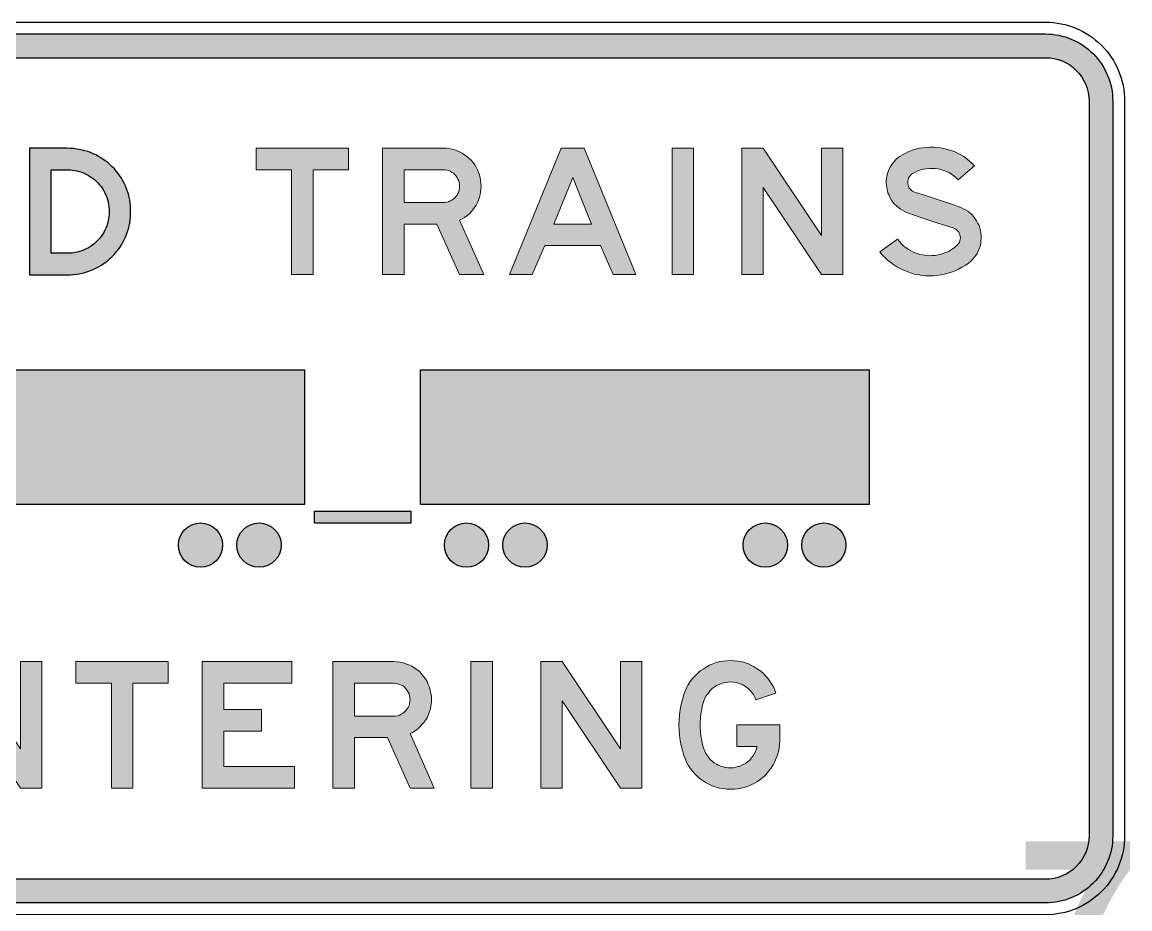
# Model space of a CAD drawing. Extents: x 21 to 1019, y -1350 to 257.
# Drawn here: x 67.7 to 161.2, y 181.9 to 256.7 of the extents above; entities that cross this region are included whole.
import ezdxf

# ---------------------------------------------------------------- set-up
doc = ezdxf.new("R2010")
doc.units = 0
doc.header["$LTSCALE"] = 12
doc.header["$MEASUREMENT"] = 0
doc.linetypes.add('CENTERX2', pattern=[101.6, 63.5, -12.7, 12.7, -12.7])
doc.layers.get('0').update_dxf_attribs({"linetype": 'CONTINUOUS'})
for name, color, linetype in [('L25', 1, 'CONTINUOUS'), ('L35', 3, 'CONTINUOUS'), ('TBLK25', 1, 'CONTINUOUS')]:
    doc.layers.add(name, color=color, linetype=linetype)

msp = doc.modelspace()

# ---------------------------------------------------------------- hatches: boundary and pattern name
at = {"layer": 'L25'}
h = msp.add_hatch(color=256, dxfattribs=at)
edge = h.paths.add_edge_path()
edge.add_line((154.047, 182.367), (27.38, 182.367))
edge.add_arc((27.38, 188.034), 5.667, 180, 270, ccw=False)
edge.add_line((21.713, 188.034), (21.713, 250.034))
edge.add_arc((27.38, 250.034), 5.667, 90, 180, ccw=False)
edge.add_line((27.38, 255.701), (154.047, 255.701))
edge.add_arc((154.047, 250.034), 5.667, 0, 90, ccw=False)
edge.add_line((159.713, 250.034), (159.713, 188.034))
edge.add_arc((154.047, 188.034), 5.667, -90, 0, ccw=False)
edge = h.paths.add_edge_path(flags=16)
edge.add_line((154.047, 184.367), (27.38, 184.367))
edge.add_arc((27.38, 188.034), 3.667, 180, 270, ccw=False)
edge.add_line((23.713, 188.034), (23.713, 250.034))
edge.add_arc((27.38, 250.034), 3.667, 90, 180, ccw=False)
edge.add_line((27.38, 253.701), (154.047, 253.701))
edge.add_arc((154.047, 250.034), 3.667, 0, 90, ccw=False)
edge.add_line((157.713, 250.034), (157.713, 188.034))
edge.add_arc((154.047, 188.034), 3.667, -90, 0, ccw=False)
h = msp.add_hatch(color=256, dxfattribs=at)
h.paths.add_polyline_path([(34.66, 239.655), (37.437, 239.655), (39.358, 235.385), (41.383, 235.385), (39.358, 239.965), (39.521, 240.054), (39.683, 240.157), (39.846, 240.261), (39.994, 240.364), (40.141, 240.497), (40.274, 240.63), (40.393, 240.763), (40.511, 240.911), (40.629, 241.059), (40.733, 241.221), (40.821, 241.384), (40.895, 241.561), (40.969, 241.738), (41.028, 241.916), (41.072, 242.093), (41.117, 242.285), (41.146, 242.477), (41.161, 242.654), (41.161, 242.846), (41.161, 243.039), (41.146, 243.231), (41.117, 243.423), (41.072, 243.615), (41.028, 243.807), (40.954, 243.984), (40.88, 244.162), (40.806, 244.339), (40.703, 244.501), (40.6, 244.664), (40.496, 244.826), (40.363, 244.974), (40.23, 245.107), (40.097, 245.24), (39.949, 245.373), (39.787, 245.491), (39.624, 245.595), (39.462, 245.683), (39.284, 245.772), (39.107, 245.846), (38.915, 245.905), (38.738, 245.949), (38.546, 245.994), (38.354, 246.023), (38.161, 246.038), (37.969, 246.053), (32.857, 246.053), (32.857, 235.385), (34.66, 235.385)])
h.paths.add_polyline_path([(34.66, 241.458), (34.66, 244.235), (38.088, 244.235), (38.487, 244.147), (38.787, 243.975), (38.999, 243.798), (39.183, 243.542), (39.255, 243.349), (39.319, 243.179), (39.36, 242.846), (39.319, 242.514), (39.255, 242.344), (39.157, 242.084), (38.989, 241.916), (38.9, 241.827), (38.797, 241.723), (38.487, 241.546), (38.088, 241.458)], flags=16)
h.paths.add_polyline_path([(43.688, 240.408), (43.702, 240.098), (43.732, 239.788), (43.762, 239.492), (43.821, 239.182), (43.88, 238.886), (43.939, 238.576), (44.013, 238.355), (44.087, 238.118), (44.175, 237.896), (44.279, 237.69), (44.397, 237.468), (44.515, 237.261), (44.648, 237.069), (44.796, 236.877), (44.944, 236.7), (45.091, 236.537), (45.254, 236.389), (45.431, 236.242), (45.594, 236.109), (45.786, 235.976), (45.978, 235.857), (46.17, 235.754), (46.377, 235.665), (46.569, 235.577), (46.791, 235.503), (46.998, 235.429), (47.219, 235.385), (47.441, 235.34), (47.662, 235.311), (47.884, 235.296), (48.106, 235.296), (48.327, 235.296), (48.549, 235.311), (48.771, 235.34), (48.992, 235.385), (49.199, 235.429), (49.421, 235.503), (49.628, 235.577), (49.835, 235.665), (50.027, 235.754), (50.233, 235.857), (50.426, 235.976), (50.603, 236.109), (50.78, 236.242), (50.943, 236.389), (51.105, 236.537), (51.253, 236.7), (51.401, 236.877), (51.549, 237.069), (51.682, 237.261), (51.8, 237.468), (51.918, 237.69), (52.021, 237.896), (52.11, 238.118), (52.184, 238.355), (52.258, 238.576), (52.332, 238.886), (52.391, 239.182), (52.435, 239.492), (52.479, 239.788), (52.509, 240.098), (52.524, 240.408), (52.524, 240.719), (52.524, 241.029), (52.509, 241.325), (52.479, 241.635), (52.435, 241.945), (52.391, 242.241), (52.332, 242.551), (52.258, 242.846), (52.184, 243.083), (52.11, 243.305), (52.021, 243.526), (51.918, 243.748), (51.8, 243.955), (51.682, 244.162), (51.549, 244.354), (51.401, 244.546), (51.268, 244.723), (51.105, 244.886), (50.943, 245.048), (50.78, 245.196), (50.603, 245.329), (50.426, 245.447), (50.233, 245.565), (50.041, 245.683), (49.835, 245.772), (49.628, 245.861), (49.421, 245.935), (49.199, 246.009), (48.992, 246.053), (48.771, 246.097), (48.549, 246.127), (48.327, 246.142), (48.106, 246.156), (47.884, 246.142), (47.662, 246.127), (47.441, 246.097), (47.219, 246.053), (46.998, 246.009), (46.791, 245.935), (46.569, 245.861), (46.362, 245.772), (46.17, 245.683), (45.978, 245.565), (45.786, 245.447), (45.594, 245.329), (45.417, 245.196), (45.254, 245.048), (45.091, 244.886), (44.944, 244.723), (44.796, 244.546), (44.648, 244.354), (44.515, 244.162), (44.397, 243.955), (44.279, 243.748), (44.175, 243.526), (44.087, 243.305), (44.013, 243.083), (43.939, 242.846), (43.88, 242.551), (43.821, 242.241), (43.762, 241.945), (43.732, 241.635), (43.702, 241.325), (43.688, 241.029), (43.673, 240.719)])
h.paths.add_polyline_path([(45.505, 240.408), (45.49, 240.719), (45.505, 241.014), (45.528, 241.48), (45.616, 242.063), (45.697, 242.388), (45.75, 242.599), (45.926, 242.987), (46.15, 243.339), (46.288, 243.497), (46.447, 243.678), (46.628, 243.836), (46.761, 243.925), (46.972, 244.065), (47.175, 244.147), (47.354, 244.219), (47.795, 244.339), (48.106, 244.339), (48.335, 244.339), (48.714, 244.27), (49.022, 244.147), (49.262, 244.051), (49.48, 243.905), (49.702, 243.733), (49.805, 243.615), (49.923, 243.497), (50.012, 243.378), (50.13, 243.231), (50.219, 243.068), (50.333, 242.858), (50.492, 242.477), (50.559, 242.211), (50.603, 241.916), (50.668, 241.48), (50.692, 241.014), (50.706, 240.719), (50.692, 240.408), (50.669, 239.965), (50.603, 239.522), (50.546, 239.146), (50.455, 238.872), (50.381, 238.694), (50.287, 238.469), (50.115, 238.182), (49.835, 237.808), (49.569, 237.601), (49.431, 237.48), (49.17, 237.35), (48.874, 237.202), (48.443, 237.116), (48.253, 237.099), (48.106, 237.084), (47.943, 237.099), (47.618, 237.128), (47.249, 237.239), (47.027, 237.35), (46.894, 237.424), (46.721, 237.52), (46.51, 237.704), (46.264, 237.919), (46.081, 238.207), (45.926, 238.428), (45.815, 238.694), (45.742, 238.872), (45.697, 239.049), (45.616, 239.374), (45.527, 239.965)], flags=16)
h.paths.add_polyline_path([(54.651, 235.385), (56.572, 235.385), (57.636, 237.837), (62.32, 237.837), (63.399, 235.385), (65.305, 235.385), (60.946, 246.053), (59.025, 246.053)])
h.paths.add_polyline_path([(58.39, 239.655), (59.986, 243.6), (61.581, 239.655)], flags=16)
h.paths.add_polyline_path([(68.364, 235.385), (71.57, 235.385), (71.806, 235.385), (72.058, 235.399), (72.309, 235.429), (72.545, 235.473), (72.796, 235.518), (73.033, 235.577), (73.269, 235.651), (73.491, 235.739), (73.727, 235.828), (73.949, 235.931), (74.171, 236.05), (74.377, 236.168), (74.584, 236.301), (74.791, 236.448), (74.983, 236.611), (75.161, 236.774), (75.338, 236.936), (75.515, 237.113), (75.678, 237.305), (75.825, 237.498), (75.973, 237.69), (76.106, 237.896), (76.224, 238.118), (76.343, 238.34), (76.446, 238.561), (76.55, 238.783), (76.623, 239.019), (76.697, 239.256), (76.756, 239.492), (76.815, 239.729), (76.845, 239.98), (76.875, 240.216), (76.889, 240.468), (76.889, 240.719), (76.889, 240.955), (76.875, 241.206), (76.845, 241.458), (76.815, 241.694), (76.756, 241.93), (76.697, 242.182), (76.623, 242.418), (76.55, 242.64), (76.446, 242.876), (76.343, 243.098), (76.224, 243.319), (76.106, 243.526), (75.973, 243.733), (75.825, 243.94), (75.678, 244.132), (75.515, 244.309), (75.338, 244.487), (75.161, 244.664), (74.983, 244.826), (74.791, 244.974), (74.584, 245.122), (74.377, 245.255), (74.171, 245.373), (73.949, 245.491), (73.727, 245.595), (73.491, 245.698), (73.269, 245.772), (73.033, 245.846), (72.796, 245.905), (72.545, 245.964), (72.309, 245.994), (72.058, 246.023), (71.806, 246.038), (71.57, 246.053), (68.364, 246.053)])
h.paths.add_polyline_path([(70.181, 244.235), (71.57, 244.235), (71.777, 244.235), (71.969, 244.206), (72.176, 244.176), (72.383, 244.147), (72.575, 244.088), (72.863, 243.999), (73.151, 243.866), (73.328, 243.763), (73.506, 243.659), (73.668, 243.541), (73.831, 243.423), (73.978, 243.275), (74.126, 243.127), (74.274, 242.979), (74.392, 242.817), (74.51, 242.654), (74.614, 242.477), (74.761, 242.225), (74.88, 241.916), (74.939, 241.723), (74.998, 241.531), (75.028, 241.325), (75.057, 241.118), (75.072, 240.926), (75.087, 240.719), (75.072, 240.512), (75.057, 240.305), (75.028, 240.098), (74.998, 239.906), (74.896, 239.55), (74.789, 239.271), (74.593, 238.907), (74.304, 238.473), (74.126, 238.295), (73.912, 238.081), (73.569, 237.8), (73.272, 237.627), (72.959, 237.483), (72.767, 237.409), (72.575, 237.335), (72.215, 237.252), (71.866, 237.202), (71.57, 237.202), (70.181, 237.202)], flags=16)
h = msp.add_hatch(color=256, dxfattribs=at)
h.paths.add_polyline_path([(87.487, 246.057), (95.265, 246.057), (95.265, 244.237), (92.286, 244.237), (92.286, 235.395), (90.466, 235.395), (90.466, 244.237), (87.487, 244.237)])
h.paths.add_polyline_path([(114.179, 243.598), (115.762, 239.65), (112.571, 239.65)], flags=16)
h.paths.add_polyline_path([(108.836, 235.395), (113.209, 246.057), (115.124, 246.057), (119.498, 235.395), (117.583, 235.395), (116.519, 237.853), (111.814, 237.853), (110.75, 235.395)])
h.paths.add_polyline_path([(122.548, 246.057), (124.368, 246.057), (124.368, 235.395), (122.548, 235.395)])
h.paths.add_polyline_path([(128.434, 246.057), (130.231, 246.057), (135.149, 238.705), (135.149, 246.057), (136.945, 246.057), (136.945, 235.395), (135.149, 235.395), (130.231, 242.747), (130.231, 235.395), (128.434, 235.395)])
h.paths.add_polyline_path([(103.256, 241.471), (99.946, 241.471), (99.946, 244.237), (103.256, 244.237), (103.398, 244.237), (103.563, 244.213), (103.705, 244.166), (103.847, 244.118), (103.989, 244.024), (104.107, 243.953), (104.225, 243.835), (104.32, 243.717), (104.415, 243.598), (104.485, 243.457), (104.556, 243.315), (104.604, 243.173), (104.627, 243.007), (104.627, 242.865), (104.627, 242.7), (104.604, 242.558), (104.556, 242.393), (104.485, 242.251), (104.415, 242.109), (104.32, 241.991), (104.225, 241.873), (104.107, 241.778), (103.989, 241.683), (103.847, 241.612), (103.705, 241.542), (103.563, 241.494), (103.398, 241.471)], flags=16)
h.paths.add_polyline_path([(104.627, 239.981), (106.66, 235.395), (104.627, 235.395), (102.712, 239.65), (99.946, 239.65), (99.946, 235.395), (98.126, 235.395), (98.126, 246.057), (103.256, 246.057), (103.493, 246.057), (103.729, 246.033), (103.965, 245.986), (104.202, 245.915), (104.415, 245.844), (104.627, 245.75), (104.84, 245.632), (105.053, 245.513), (105.242, 245.371), (105.431, 245.206), (105.597, 245.041), (105.762, 244.851), (105.904, 244.662), (106.022, 244.449), (106.14, 244.237), (106.235, 244.024), (106.306, 243.811), (106.377, 243.575), (106.4, 243.338), (106.424, 243.102), (106.448, 242.865), (106.424, 242.629), (106.4, 242.369), (106.377, 242.156), (106.306, 241.92), (106.235, 241.683), (106.14, 241.471), (106.022, 241.258), (105.88, 241.045), (105.738, 240.856), (105.597, 240.69), (105.431, 240.501), (105.242, 240.359), (105.053, 240.218), (104.84, 240.099)])
h.paths.add_polyline_path([(141.555, 238.374), (140.066, 237.31), (140.279, 237.073), (140.492, 236.837), (140.728, 236.624), (140.988, 236.411), (141.248, 236.222), (141.508, 236.057), (141.792, 235.915), (142.076, 235.773), (142.383, 235.655), (142.667, 235.537), (142.974, 235.442), (143.305, 235.395), (143.612, 235.324), (143.92, 235.3), (144.251, 235.3), (144.558, 235.3), (144.889, 235.324), (145.196, 235.371), (145.504, 235.418), (145.835, 235.513), (146.118, 235.608), (146.426, 235.726), (146.709, 235.844), (146.993, 236.009), (147.277, 236.175), (147.537, 236.364), (147.702, 236.482), (147.868, 236.648), (148.01, 236.813), (148.151, 236.979), (148.27, 237.168), (148.364, 237.381), (148.459, 237.57), (148.53, 237.783), (148.577, 237.995), (148.601, 238.232), (148.624, 238.445), (148.624, 238.657), (148.601, 238.894), (148.553, 239.106), (148.506, 239.319), (148.435, 239.532), (148.341, 239.721), (148.222, 239.934), (148.104, 240.099), (147.962, 240.289), (147.82, 240.454), (147.655, 240.596), (147.49, 240.738), (147.3, 240.856), (147.088, 240.951), (146.898, 241.045), (146.142, 241.329), (145.362, 241.589), (144.605, 241.849), (143.825, 242.109), (143.069, 242.322), (142.927, 242.369), (142.832, 242.44), (142.714, 242.511), (142.643, 242.605), (142.548, 242.7), (142.501, 242.818), (142.454, 242.936), (142.43, 243.055), (142.43, 243.173), (142.43, 243.315), (142.454, 243.433), (142.501, 243.551), (142.572, 243.669), (142.643, 243.764), (142.738, 243.858), (142.832, 243.929), (143.069, 244.048), (143.281, 244.142), (143.518, 244.237), (143.754, 244.284), (143.991, 244.331), (144.251, 244.355), (144.487, 244.355), (144.723, 244.355), (144.983, 244.308), (145.22, 244.26), (145.456, 244.189), (145.693, 244.095), (145.906, 244), (146.118, 243.858), (146.307, 243.717), (146.497, 243.575), (146.686, 243.386), (148.057, 244.568), (147.844, 244.78), (147.631, 244.97), (147.395, 245.159), (147.159, 245.348), (146.898, 245.49), (146.615, 245.632), (146.355, 245.773), (146.071, 245.868), (145.787, 245.963), (145.48, 246.033), (145.196, 246.104), (144.889, 246.128), (144.605, 246.152), (144.298, 246.152), (143.991, 246.128), (143.683, 246.104), (143.4, 246.057), (143.092, 245.986), (142.808, 245.892), (142.525, 245.773), (142.265, 245.655), (141.981, 245.513), (141.792, 245.395), (141.626, 245.277), (141.461, 245.135), (141.295, 244.97), (141.154, 244.804), (141.035, 244.615), (140.917, 244.426), (140.823, 244.237), (140.752, 244.024), (140.681, 243.811), (140.657, 243.598), (140.61, 243.386), (140.61, 243.149), (140.633, 242.936), (140.657, 242.724), (140.704, 242.487), (140.752, 242.274), (140.846, 242.085), (140.941, 241.873), (141.059, 241.683), (141.177, 241.518), (141.319, 241.352), (141.485, 241.187), (141.65, 241.045), (141.816, 240.903), (142.005, 240.809), (142.217, 240.69), (142.407, 240.62), (143.683, 240.17), (144.96, 239.745), (146.26, 239.343), (146.378, 239.296), (146.473, 239.225), (146.567, 239.154), (146.662, 239.059), (146.733, 238.965), (146.78, 238.87), (146.828, 238.752), (146.851, 238.634), (146.875, 238.492), (146.851, 238.374), (146.828, 238.255), (146.78, 238.137), (146.733, 238.043), (146.662, 237.924), (146.567, 237.853), (146.378, 237.688), (146.166, 237.546), (145.953, 237.404), (145.716, 237.286), (145.48, 237.191), (145.22, 237.121), (144.983, 237.05), (144.723, 237.002), (144.463, 237.002), (144.203, 236.979), (143.943, 237.002), (143.707, 237.05), (143.447, 237.097), (143.21, 237.168), (142.95, 237.262), (142.738, 237.381), (142.501, 237.499), (142.288, 237.664), (142.099, 237.806), (141.91, 237.995), (141.721, 238.184)])
h = msp.add_hatch(color=256, dxfattribs=at)
edge = h.paths.add_edge_path()
edge.add_arc((87.713, 212.567), 1.867, 0, 360)
edge = h.paths.add_edge_path()
edge.add_arc((82.78, 212.567), 1.867, 0, 360)
edge = h.paths.add_edge_path()
edge.add_arc((135.346, 212.567), 1.867, 0, 360)
edge = h.paths.add_edge_path()
edge.add_arc((130.413, 212.567), 1.867, 0, 360)
edge = h.paths.add_edge_path()
edge.add_arc((110.146, 212.567), 1.867, 0, 360)
edge = h.paths.add_edge_path()
edge.add_arc((105.213, 212.567), 1.867, 0, 360)
edge = h.paths.add_edge_path()
edge.add_arc((62.513, 212.567), 1.867, 0, 360)
edge = h.paths.add_edge_path()
edge.add_arc((57.58, 212.567), 1.867, 0, 360)
edge = h.paths.add_edge_path()
edge.add_arc((47.913, 212.567), 1.867, 0, 360)
h.paths.add_polyline_path([(50.846, 214.434), (50.846, 215.434), (55.375, 215.434), (55.375, 214.434)])
h.paths.add_polyline_path([(100.546, 214.434), (100.546, 215.434), (92.38, 215.434), (92.38, 214.434)])
h.paths.add_polyline_path([(101.346, 216.034), (139.213, 216.034), (139.213, 227.367), (101.346, 227.367)])
h.paths.add_polyline_path([(91.58, 216.034), (91.58, 227.367), (53.713, 227.367), (53.713, 216.034)])
edge = h.paths.add_edge_path(flags=16)
edge.add_arc((45.823, 220.567), 0.333, 156, 270)
edge.add_line((45.823, 220.234), (48.78, 220.234))
edge.add_arc((48.78, 220.567), 0.333, 270, 360)
edge.add_line((49.113, 220.567), (49.113, 222.767))
edge.add_arc((48.78, 222.767), 0.333, 0, 90)
edge.add_line((48.78, 223.101), (46.802, 223.101))
edge.add_arc((46.802, 222.767), 0.333, 90, 156)
edge.add_line((46.498, 222.903), (45.518, 220.703))
edge = h.paths.add_edge_path()
edge.add_arc((43.338, 219.739), 0.667, 300, 336)
edge.add_line((43.947, 219.468), (45.804, 223.639))
edge.add_arc((46.413, 223.367), 0.667, 90, 156, ccw=False)
edge.add_line((46.413, 224.034), (49.38, 224.034))
edge.add_arc((49.38, 223.367), 0.667, 0, 90, ccw=False)
edge.add_line((50.046, 223.367), (50.046, 215.434))
edge.add_line((50.046, 215.434), (47.913, 215.434))
edge.add_arc((47.913, 212.567), 2.867, 90, 180)
edge.add_line((45.046, 212.567), (42.846, 212.567))
edge.add_arc((42.846, 213.234), 0.667, 180, 270, ccw=False)
edge.add_line((42.18, 213.234), (42.18, 217.916))
edge.add_arc((42.846, 217.916), 0.667, 120, 180, ccw=False)
edge.add_line((42.513, 218.493), (43.671, 219.162))
h = msp.add_hatch(color=256, dxfattribs=at)
h.paths.add_polyline_path([(49.836, 202.73), (57.422, 202.73), (57.422, 200.921), (51.672, 200.921), (51.672, 198.68), (54.857, 198.68), (54.857, 196.872), (51.672, 196.872), (51.672, 193.875), (57.638, 193.875), (57.638, 192.066), (49.836, 192.066)])
h.paths.add_polyline_path([(60.877, 202.73), (62.686, 202.73), (67.599, 195.36), (67.599, 202.73), (69.408, 202.73), (69.408, 192.066), (67.599, 192.066), (62.686, 199.409), (62.686, 192.066), (60.877, 192.066)])
h.paths.add_polyline_path([(72.269, 202.73), (80.044, 202.73), (80.044, 200.921), (77.075, 200.921), (77.075, 192.066), (75.266, 192.066), (75.266, 200.921), (72.269, 200.921)])
h.paths.add_polyline_path([(82.933, 202.73), (90.492, 202.73), (90.492, 200.921), (84.742, 200.921), (84.742, 198.68), (87.927, 198.68), (87.927, 196.872), (84.742, 196.872), (84.742, 193.875), (90.708, 193.875), (90.708, 192.066), (82.933, 192.066)])
h.paths.add_polyline_path([(105.582, 202.73), (107.418, 202.73), (107.418, 192.066), (105.582, 192.066)])
h.paths.add_polyline_path([(111.468, 202.73), (113.276, 202.73), (118.19, 195.36), (118.19, 202.73), (119.998, 202.73), (119.998, 192.066), (118.19, 192.066), (113.276, 199.409), (113.276, 192.066), (111.468, 192.066)])
h.paths.add_polyline_path([(99.049, 198.14), (95.756, 198.14), (95.756, 200.921), (99.049, 200.921), (99.238, 200.894), (99.4, 200.867), (99.562, 200.813), (99.697, 200.759), (99.859, 200.678), (99.994, 200.57), (100.102, 200.435), (100.21, 200.3), (100.291, 200.165), (100.372, 200.003), (100.399, 199.868), (100.426, 199.679), (100.453, 199.517), (100.426, 199.355), (100.399, 199.193), (100.372, 199.031), (100.291, 198.869), (100.21, 198.734), (100.102, 198.599), (99.994, 198.491), (99.859, 198.383), (99.697, 198.302), (99.562, 198.221), (99.4, 198.167), (99.238, 198.14)], flags=16)
h.paths.add_polyline_path([(100.453, 196.656), (102.478, 192.066), (100.453, 192.066), (98.537, 196.332), (95.756, 196.332), (95.756, 192.066), (93.947, 192.066), (93.947, 202.73), (99.049, 202.73), (99.319, 202.703), (99.589, 202.676), (99.859, 202.622), (100.102, 202.541), (100.345, 202.46), (100.588, 202.352), (100.804, 202.217), (101.02, 202.055), (101.236, 201.893), (101.425, 201.704), (101.587, 201.488), (101.749, 201.272), (101.884, 201.056), (101.992, 200.813), (102.1, 200.57), (102.154, 200.3), (102.208, 200.057), (102.262, 199.787), (102.262, 199.517), (102.262, 199.274), (102.208, 199.004), (102.181, 198.761), (102.1, 198.518), (102.019, 198.275), (101.911, 198.032), (101.776, 197.816), (101.614, 197.601), (101.452, 197.412), (101.29, 197.223), (101.101, 197.061), (100.885, 196.899), (100.669, 196.764)])
h.paths.add_polyline_path([(129.609, 199.517), (131.31, 200.057), (131.202, 200.327), (131.094, 200.597), (130.932, 200.867), (130.77, 201.11), (130.608, 201.353), (130.392, 201.569), (130.203, 201.785), (129.96, 201.974), (129.717, 202.136), (129.474, 202.298), (129.204, 202.433), (128.934, 202.568), (128.664, 202.649), (128.367, 202.73), (128.07, 202.784), (127.773, 202.811), (127.476, 202.838), (127.179, 202.811), (126.855, 202.784), (126.558, 202.73), (126.261, 202.649), (125.991, 202.541), (125.694, 202.433), (125.424, 202.271), (125.181, 202.109), (124.912, 201.947), (124.696, 201.731), (124.48, 201.515), (124.264, 201.299), (124.075, 201.056), (123.913, 200.786), (123.778, 200.516), (123.643, 200.246), (123.535, 199.949), (123.427, 199.544), (123.319, 199.112), (123.238, 198.68), (123.184, 198.248), (123.157, 197.816), (123.13, 197.385), (123.157, 196.953), (123.184, 196.521), (123.238, 196.089), (123.319, 195.657), (123.427, 195.252), (123.535, 194.82), (123.643, 194.55), (123.778, 194.253), (123.913, 193.983), (124.075, 193.74), (124.264, 193.497), (124.48, 193.254), (124.696, 193.038), (124.912, 192.849), (125.181, 192.66), (125.424, 192.498), (125.694, 192.363), (125.991, 192.228), (126.261, 192.147), (126.558, 192.066), (126.855, 192.012), (127.179, 191.958), (127.476, 191.958), (127.773, 191.958), (128.07, 191.985), (128.34, 192.039), (128.637, 192.12), (128.907, 192.201), (129.177, 192.309), (129.447, 192.444), (129.69, 192.579), (129.933, 192.741), (130.176, 192.93), (130.392, 193.119), (130.581, 193.335), (130.77, 193.578), (130.932, 193.794), (131.094, 194.064), (131.229, 194.307), (131.337, 194.577), (131.445, 194.847), (131.526, 195.144), (131.58, 195.414), (131.607, 195.711), (131.634, 196.008), (131.634, 197.385), (128.016, 197.385), (128.016, 195.576), (129.717, 195.576), (129.663, 195.36), (129.582, 195.144), (129.474, 194.955), (129.366, 194.766), (129.231, 194.577), (129.096, 194.415), (128.907, 194.28), (128.745, 194.145), (128.556, 194.037), (128.34, 193.929), (128.124, 193.875), (127.908, 193.821), (127.692, 193.767), (127.476, 193.767), (127.26, 193.767), (127.071, 193.794), (126.855, 193.848), (126.666, 193.902), (126.45, 193.983), (126.288, 194.091), (126.099, 194.199), (125.937, 194.334), (125.775, 194.469), (125.64, 194.631), (125.532, 194.793), (125.397, 194.982), (125.316, 195.171), (125.235, 195.36), (125.128, 195.711), (125.047, 196.089), (124.966, 196.467), (124.939, 196.818), (124.912, 197.196), (124.912, 197.574), (124.939, 197.951), (124.966, 198.329), (125.047, 198.707), (125.128, 199.058), (125.235, 199.409), (125.316, 199.625), (125.397, 199.814), (125.532, 199.976), (125.64, 200.138), (125.775, 200.3), (125.937, 200.462), (126.099, 200.57), (126.288, 200.705), (126.45, 200.786), (126.666, 200.867), (126.855, 200.948), (127.071, 200.975), (127.26, 201.002), (127.476, 201.029), (127.719, 201.002), (127.935, 200.975), (128.151, 200.921), (128.367, 200.84), (128.583, 200.732), (128.772, 200.597), (128.961, 200.462), (129.123, 200.3), (129.285, 200.138), (129.42, 199.949), (129.528, 199.733)])
at = {"layer": 'TBLK25', "linetype": 'CENTERX2'}
h = msp.add_hatch(color=256, dxfattribs=at)
h.paths.add_polyline_path([(156.679, 171.574), (156.672, 171.574)], flags=16)
edge = h.paths.add_edge_path()
edge.add_line((156.685, 172.042), (156.679, 171.574))
edge.add_line((154.44, 171.574), (156.679, 171.574))
edge.add_line((154.44, 171.574), (154.447, 172.068))
edge.add_line((154.447, 172.068), (154.466, 172.563))
edge.add_line((154.466, 172.563), (154.492, 173.057))
edge.add_line((154.492, 173.057), (154.525, 173.552))
edge.add_line((154.525, 173.552), (154.571, 174.046))
edge.add_line((154.571, 174.046), (154.629, 174.534))
edge.add_line((154.629, 174.534), (154.694, 175.029))
edge.add_line((154.694, 175.029), (154.766, 175.517))
edge.add_line((154.766, 175.517), (154.85, 176.005))
edge.add_line((154.85, 176.005), (154.941, 176.493))
edge.add_line((154.941, 176.493), (155.046, 176.974))
edge.add_line((155.046, 176.974), (155.156, 177.462))
edge.add_line((155.156, 177.462), (155.28, 177.937))
edge.add_line((155.28, 177.937), (155.41, 178.419))
edge.add_line((155.41, 178.419), (155.547, 178.894))
edge.add_line((155.547, 178.894), (155.696, 179.369))
edge.add_line((155.696, 179.369), (155.852, 179.837))
edge.add_line((155.852, 179.837), (156.021, 180.299))
edge.add_line((156.021, 180.299), (156.197, 180.761))
edge.add_line((156.197, 180.761), (156.386, 181.223))
edge.add_line((156.386, 181.223), (156.575, 181.678))
edge.add_line((156.575, 181.678), (156.776, 182.134))
edge.add_line((156.776, 182.134), (156.991, 182.576))
edge.add_line((156.991, 182.576), (157.212, 183.025))
edge.add_line((157.212, 183.025), (157.44, 183.461))
edge.add_line((157.44, 183.461), (157.674, 183.897))
edge.add_line((157.674, 183.897), (157.921, 184.327))
edge.add_line((157.921, 184.327), (158.175, 184.749))
edge.add_line((158.175, 184.749), (158.435, 185.172))
edge.add_line((158.435, 185.172), (152.365, 185.172))
edge.add_line((152.365, 185.172), (152.365, 187.573))
edge.add_line((152.365, 187.573), (161.155, 187.573))
edge.add_line((161.155, 187.573), (161.155, 185.172))
edge.add_line((161.155, 185.172), (160.882, 184.789))
edge.add_line((160.882, 184.789), (160.622, 184.405))
edge.add_line((160.622, 184.405), (160.361, 184.008))
edge.add_line((160.361, 184.008), (160.114, 183.611))
edge.add_line((160.114, 183.611), (159.873, 183.207))
edge.add_line((159.873, 183.207), (159.639, 182.804))
edge.add_line((159.639, 182.804), (159.411, 182.388))
edge.add_line((159.411, 182.388), (159.197, 181.971))
edge.add_line((159.197, 181.971), (158.988, 181.555))
edge.add_line((158.988, 181.555), (158.787, 181.125))
edge.add_line((158.787, 181.125), (158.598, 180.696))
edge.add_line((158.598, 180.696), (158.416, 180.267))
edge.add_line((158.416, 180.267), (158.24, 179.831))
edge.add_line((158.24, 179.831), (158.078, 179.388))
edge.add_line((158.078, 179.388), (157.921, 178.946))
edge.add_line((157.921, 178.946), (157.778, 178.503))
edge.add_line((157.778, 178.503), (157.635, 178.054))
edge.add_line((157.635, 178.054), (157.511, 177.599))
edge.add_line((157.511, 177.599), (157.388, 177.15))
edge.add_line((157.388, 177.15), (157.277, 176.694))
edge.add_line((157.277, 176.694), (157.18, 176.232))
edge.add_line((157.18, 176.232), (157.089, 175.771))
edge.add_line((157.089, 175.771), (157.004, 175.309))
edge.add_line((157.004, 175.309), (156.932, 174.847))
edge.add_line((156.932, 174.847), (156.867, 174.385))
edge.add_line((156.867, 174.385), (156.809, 173.916))
edge.add_line((156.809, 173.916), (156.763, 173.448))
edge.add_line((156.763, 173.448), (156.731, 172.979))
edge.add_line((156.731, 172.979), (156.705, 172.511))
edge.add_line((156.705, 172.511), (156.685, 172.042))
edge = h.paths.add_edge_path(flags=16)
edge.add_line((161.155, 185.172), (161.149, 185.172))
edge.add_line((154.44, 171.574), (154.434, 171.574))

# ---------------------------------------------------------------- linework, layer by layer
at = {"color": 3, "lineweight": 0}
for points in [[(68.364, 246.053), (71.57, 246.053)], [(71.57, 235.385), (68.364, 235.385), (68.364, 246.053)], [(76.889, 240.719), (76.889, 240.955), (76.875, 241.206), (76.845, 241.458), (76.815, 241.694), (76.756, 241.93), (76.697, 242.182), (76.623, 242.418), (76.55, 242.64), (76.446, 242.876), (76.343, 243.098), (76.224, 243.319), (76.106, 243.526), (75.973, 243.733), (75.825, 243.94), (75.678, 244.132), (75.515, 244.309), (75.338, 244.487), (75.161, 244.664), (74.983, 244.826), (74.791, 244.974), (74.584, 245.122), (74.377, 245.255), (74.171, 245.373), (73.949, 245.491), (73.727, 245.595), (73.491, 245.698), (73.269, 245.772), (73.033, 245.846), (72.796, 245.905), (72.545, 245.964), (72.309, 245.994), (72.058, 246.023), (71.806, 246.038), (71.57, 246.053)], [(87.487, 246.057), (95.265, 246.057), (95.265, 244.237), (92.286, 244.237), (92.286, 235.395), (90.466, 235.395), (90.466, 244.237), (87.487, 244.237), (87.487, 246.057), (87.487, 246.057)], [(98.126, 246.057), (103.256, 246.057)], [(104.627, 239.981), (106.66, 235.395), (104.627, 235.395), (102.712, 239.65), (99.946, 239.65), (99.946, 235.395), (98.126, 235.395), (98.126, 246.057)], [(106.448, 242.865), (106.424, 243.102), (106.4, 243.338), (106.377, 243.575), (106.306, 243.811), (106.235, 244.024), (106.14, 244.237), (106.022, 244.449), (105.904, 244.662), (105.762, 244.851), (105.597, 245.041), (105.431, 245.206), (105.242, 245.371), (105.053, 245.513), (104.84, 245.632), (104.627, 245.75), (104.415, 245.844), (104.202, 245.915), (103.965, 245.986), (103.729, 246.033), (103.493, 246.057), (103.256, 246.057)], [(108.836, 235.395), (113.209, 246.057), (115.124, 246.057), (119.498, 235.395), (117.583, 235.395), (116.519, 237.853), (111.814, 237.853), (110.75, 235.395), (108.836, 235.395), (108.836, 235.395)], [(122.548, 246.057), (124.368, 246.057), (124.368, 235.395), (122.548, 235.395), (122.548, 246.057), (122.548, 246.057)], [(128.434, 246.057), (130.231, 246.057), (135.149, 238.705), (135.149, 246.057), (136.945, 246.057), (136.945, 235.395), (135.149, 235.395), (130.231, 242.747), (130.231, 235.395), (128.434, 235.395), (128.434, 246.057), (128.434, 246.057)], [(146.686, 243.386), (148.057, 244.568), (147.844, 244.78), (147.631, 244.97), (147.395, 245.159), (147.159, 245.348), (146.898, 245.49), (146.615, 245.632), (146.355, 245.773), (146.071, 245.868), (145.787, 245.963), (145.48, 246.033), (145.196, 246.104), (144.889, 246.128), (144.605, 246.152), (144.298, 246.152), (143.991, 246.128), (143.683, 246.104), (143.4, 246.057), (143.092, 245.986), (142.808, 245.892), (142.525, 245.773), (142.265, 245.655), (141.981, 245.513), (141.792, 245.395), (141.626, 245.277), (141.461, 245.135), (141.295, 244.97), (141.154, 244.804), (141.035, 244.615), (140.917, 244.426), (140.823, 244.237), (140.752, 244.024), (140.681, 243.811), (140.657, 243.598), (140.61, 243.386), (140.61, 243.149), (140.633, 242.936), (140.657, 242.724), (140.704, 242.487), (140.752, 242.274), (140.846, 242.085), (140.941, 241.873), (141.059, 241.683), (141.177, 241.518), (141.319, 241.352), (141.485, 241.187), (141.65, 241.045), (141.816, 240.903), (142.005, 240.809), (142.217, 240.69), (142.407, 240.62), (143.683, 240.17), (144.96, 239.745), (146.26, 239.343)], [(70.181, 244.235), (71.57, 244.235)], [(71.57, 237.202), (70.181, 237.202), (70.181, 244.235)], [(75.087, 240.719), (75.072, 240.926), (75.057, 241.118), (75.028, 241.325), (74.998, 241.531), (74.939, 241.723), (74.88, 241.916), (74.806, 242.108), (74.717, 242.3), (74.614, 242.477), (74.51, 242.654), (74.392, 242.817), (74.274, 242.979), (74.126, 243.127), (73.978, 243.275), (73.831, 243.423), (73.668, 243.541), (73.506, 243.659), (73.328, 243.763), (73.151, 243.866), (72.959, 243.955), (72.767, 244.029), (72.575, 244.088), (72.383, 244.147), (72.176, 244.176), (71.969, 244.206), (71.777, 244.235), (71.57, 244.235)], [(99.946, 244.237), (103.256, 244.237)], [(103.256, 241.471), (99.946, 241.471), (99.946, 244.237)], [(104.627, 242.865), (104.627, 243.007), (104.604, 243.173), (104.556, 243.315), (104.485, 243.457), (104.415, 243.598), (104.32, 243.717), (104.225, 243.835), (104.107, 243.953), (103.989, 244.024), (103.847, 244.118), (103.705, 244.166), (103.563, 244.213), (103.398, 244.237), (103.256, 244.237)], [(142.832, 243.929), (142.738, 243.858), (142.643, 243.764), (142.572, 243.669), (142.501, 243.551), (142.454, 243.433), (142.43, 243.315), (142.43, 243.173), (142.43, 243.055), (142.454, 242.936), (142.501, 242.818), (142.548, 242.7), (142.643, 242.605), (142.714, 242.511), (142.832, 242.44), (142.927, 242.369), (143.069, 242.322)], [(146.686, 243.386), (146.497, 243.575), (146.307, 243.717), (146.118, 243.858), (145.906, 244), (145.693, 244.095), (145.456, 244.189), (145.22, 244.26), (144.983, 244.308), (144.723, 244.355), (144.487, 244.355), (144.251, 244.355), (143.991, 244.331), (143.754, 244.284), (143.518, 244.237), (143.281, 244.142), (143.069, 244.048), (142.832, 243.929)], [(114.179, 243.598), (115.762, 239.65), (112.571, 239.65), (114.179, 243.598), (114.179, 243.598)], [(103.256, 241.471), (103.398, 241.471), (103.563, 241.494), (103.705, 241.542), (103.847, 241.612), (103.989, 241.683), (104.107, 241.778), (104.225, 241.873), (104.32, 241.991), (104.415, 242.109), (104.485, 242.251), (104.556, 242.393), (104.604, 242.558), (104.627, 242.7), (104.627, 242.865)], [(104.627, 239.981), (104.84, 240.099), (105.053, 240.218), (105.242, 240.359), (105.431, 240.501), (105.597, 240.69), (105.738, 240.856), (105.88, 241.045), (106.022, 241.258), (106.14, 241.471), (106.235, 241.683), (106.306, 241.92), (106.377, 242.156), (106.4, 242.369), (106.424, 242.629), (106.448, 242.865)], [(140.066, 237.31), (140.279, 237.073), (140.492, 236.837), (140.728, 236.624), (140.988, 236.411), (141.248, 236.222), (141.508, 236.057), (141.792, 235.915), (142.076, 235.773), (142.383, 235.655), (142.667, 235.537), (142.974, 235.442), (143.305, 235.395), (143.612, 235.324), (143.92, 235.3), (144.251, 235.3), (144.558, 235.3), (144.889, 235.324), (145.196, 235.371), (145.504, 235.418), (145.835, 235.513), (146.118, 235.608), (146.426, 235.726), (146.709, 235.844), (146.993, 236.009), (147.277, 236.175), (147.537, 236.364), (147.702, 236.482), (147.868, 236.648), (148.01, 236.813), (148.151, 236.979), (148.27, 237.168), (148.364, 237.381), (148.459, 237.57), (148.53, 237.783), (148.577, 237.995), (148.601, 238.232), (148.624, 238.445), (148.624, 238.657), (148.601, 238.894), (148.553, 239.106), (148.506, 239.319), (148.435, 239.532), (148.341, 239.721), (148.222, 239.934), (148.104, 240.099), (147.962, 240.289), (147.82, 240.454), (147.655, 240.596), (147.49, 240.738), (147.3, 240.856), (147.088, 240.951), (146.898, 241.045), (146.142, 241.329), (145.362, 241.589), (144.605, 241.849), (143.825, 242.109), (143.069, 242.322)], [(71.57, 235.385), (71.806, 235.385), (72.058, 235.399), (72.309, 235.429), (72.545, 235.473), (72.796, 235.518), (73.033, 235.577), (73.269, 235.651), (73.491, 235.739), (73.727, 235.828), (73.949, 235.931), (74.171, 236.05), (74.377, 236.168), (74.584, 236.301), (74.791, 236.448), (74.983, 236.611), (75.161, 236.774), (75.338, 236.936), (75.515, 237.113), (75.678, 237.305), (75.825, 237.498), (75.973, 237.69), (76.106, 237.896), (76.224, 238.118), (76.343, 238.34), (76.446, 238.561), (76.55, 238.783), (76.623, 239.019), (76.697, 239.256), (76.756, 239.492), (76.815, 239.729), (76.845, 239.98), (76.875, 240.216), (76.889, 240.468), (76.889, 240.719)], [(71.57, 237.202), (71.777, 237.202), (71.969, 237.217), (72.176, 237.246), (72.383, 237.291), (72.575, 237.335), (72.767, 237.409), (72.959, 237.483), (73.151, 237.571), (73.328, 237.66), (73.506, 237.764), (73.668, 237.882), (73.831, 238.015), (73.978, 238.148), (74.126, 238.295), (74.274, 238.443), (74.392, 238.606), (74.51, 238.783), (74.614, 238.946), (74.717, 239.138), (74.806, 239.315), (74.88, 239.507), (74.939, 239.699), (74.998, 239.906), (75.028, 240.098), (75.057, 240.305), (75.072, 240.512), (75.087, 240.719)], [(146.567, 237.853), (146.662, 237.924), (146.733, 238.043), (146.78, 238.137), (146.828, 238.255), (146.851, 238.374), (146.875, 238.492), (146.851, 238.634), (146.828, 238.752), (146.78, 238.87), (146.733, 238.965), (146.662, 239.059), (146.567, 239.154), (146.473, 239.225), (146.378, 239.296), (146.26, 239.343)], [(141.555, 238.374), (140.066, 237.31)], [(141.555, 238.374), (141.721, 238.184), (141.91, 237.995), (142.099, 237.806), (142.288, 237.664), (142.501, 237.499), (142.738, 237.381), (142.95, 237.262), (143.21, 237.168), (143.447, 237.097), (143.707, 237.05), (143.943, 237.002), (144.203, 236.979), (144.463, 237.002), (144.723, 237.002), (144.983, 237.05), (145.22, 237.121), (145.48, 237.191), (145.716, 237.286), (145.953, 237.404), (146.166, 237.546), (146.378, 237.688), (146.567, 237.853)], [(60.877, 202.73), (62.686, 202.73), (67.599, 195.36), (67.599, 202.73), (69.408, 202.73), (69.408, 192.066), (67.599, 192.066), (62.686, 199.409), (62.686, 192.066), (60.877, 192.066), (60.877, 202.73), (60.877, 202.73)], [(72.269, 202.73), (80.044, 202.73), (80.044, 200.921), (77.075, 200.921), (77.075, 192.066), (75.266, 192.066), (75.266, 200.921), (72.269, 200.921), (72.269, 202.73), (72.269, 202.73)], [(82.933, 202.73), (90.492, 202.73), (90.492, 200.921), (84.742, 200.921), (84.742, 198.68), (87.927, 198.68), (87.927, 196.872), (84.742, 196.872), (84.742, 193.875), (90.708, 193.875), (90.708, 192.066), (82.933, 192.066), (82.933, 202.73), (82.933, 202.73)], [(93.947, 202.73), (99.049, 202.73)], [(100.453, 196.656), (102.478, 192.066), (100.453, 192.066), (98.537, 196.332), (95.756, 196.332), (95.756, 192.066), (93.947, 192.066), (93.947, 202.73)], [(102.262, 199.517), (102.262, 199.787), (102.208, 200.057), (102.154, 200.3), (102.1, 200.57), (101.992, 200.813), (101.884, 201.056), (101.749, 201.272), (101.587, 201.488), (101.425, 201.704), (101.236, 201.893), (101.02, 202.055), (100.804, 202.217), (100.588, 202.352), (100.345, 202.46), (100.102, 202.541), (99.859, 202.622), (99.589, 202.676), (99.319, 202.703), (99.049, 202.73)], [(105.582, 202.73), (107.418, 202.73), (107.418, 192.066), (105.582, 192.066), (105.582, 202.73), (105.582, 202.73)], [(111.468, 202.73), (113.276, 202.73), (118.19, 195.36), (118.19, 202.73), (119.998, 202.73), (119.998, 192.066), (118.19, 192.066), (113.276, 199.409), (113.276, 192.066), (111.468, 192.066), (111.468, 202.73), (111.468, 202.73)], [(127.476, 202.838), (127.179, 202.811), (126.855, 202.784), (126.558, 202.73), (126.261, 202.649), (125.991, 202.541), (125.694, 202.433), (125.424, 202.271), (125.181, 202.109), (124.912, 201.947), (124.696, 201.731), (124.48, 201.515), (124.264, 201.299), (124.075, 201.056), (123.913, 200.786), (123.778, 200.516), (123.643, 200.246), (123.535, 199.949), (123.427, 199.544), (123.319, 199.112), (123.238, 198.68), (123.184, 198.248), (123.157, 197.816), (123.13, 197.385), (123.157, 196.953), (123.184, 196.521), (123.238, 196.089), (123.319, 195.657), (123.427, 195.252), (123.535, 194.82), (123.643, 194.55), (123.778, 194.253), (123.913, 193.983), (124.075, 193.74), (124.264, 193.497), (124.48, 193.254), (124.696, 193.038), (124.912, 192.849), (125.181, 192.66), (125.424, 192.498), (125.694, 192.363), (125.991, 192.228), (126.261, 192.147), (126.558, 192.066), (126.855, 192.012), (127.179, 191.958), (127.476, 191.958), (127.773, 191.958), (128.07, 191.985), (128.34, 192.039), (128.637, 192.12), (128.907, 192.201), (129.177, 192.309), (129.447, 192.444), (129.69, 192.579), (129.933, 192.741), (130.176, 192.93), (130.392, 193.119), (130.581, 193.335), (130.77, 193.578), (130.932, 193.794), (131.094, 194.064), (131.229, 194.307), (131.337, 194.577), (131.445, 194.847), (131.526, 195.144), (131.58, 195.414), (131.607, 195.711), (131.634, 196.008), (131.634, 197.385), (128.016, 197.385), (128.016, 195.576), (129.717, 195.576)], [(129.609, 199.517), (131.31, 200.057), (131.202, 200.327), (131.094, 200.597), (130.932, 200.867), (130.77, 201.11), (130.608, 201.353), (130.392, 201.569), (130.203, 201.785), (129.96, 201.974), (129.717, 202.136), (129.474, 202.298), (129.204, 202.433), (128.934, 202.568), (128.664, 202.649), (128.367, 202.73), (128.07, 202.784), (127.773, 202.811), (127.476, 202.838)], [(95.756, 200.921), (99.049, 200.921)], [(99.049, 198.14), (95.756, 198.14), (95.756, 200.921)], [(100.453, 199.517), (100.426, 199.679), (100.399, 199.868), (100.372, 200.003), (100.291, 200.165), (100.21, 200.3), (100.102, 200.435), (99.994, 200.57), (99.859, 200.678), (99.697, 200.759), (99.562, 200.813), (99.4, 200.867), (99.238, 200.894), (99.049, 200.921)], [(127.476, 201.029), (127.26, 201.002), (127.071, 200.975), (126.855, 200.948), (126.666, 200.867), (126.45, 200.786), (126.288, 200.705), (126.099, 200.57), (125.937, 200.462), (125.775, 200.3), (125.64, 200.138), (125.532, 199.976), (125.397, 199.814), (125.316, 199.625), (125.235, 199.409)], [(129.609, 199.517), (129.528, 199.733), (129.42, 199.949), (129.285, 200.138), (129.123, 200.3), (128.961, 200.462), (128.772, 200.597), (128.583, 200.732), (128.367, 200.84), (128.151, 200.921), (127.935, 200.975), (127.719, 201.002), (127.476, 201.029)], [(99.049, 198.14), (99.238, 198.14), (99.4, 198.167), (99.562, 198.221), (99.697, 198.302), (99.859, 198.383), (99.994, 198.491), (100.102, 198.599), (100.21, 198.734), (100.291, 198.869), (100.372, 199.031), (100.399, 199.193), (100.426, 199.355), (100.453, 199.517)], [(100.453, 196.656), (100.669, 196.764), (100.885, 196.899), (101.101, 197.061), (101.29, 197.223), (101.452, 197.412), (101.614, 197.601), (101.776, 197.816), (101.911, 198.032), (102.019, 198.275), (102.1, 198.518), (102.181, 198.761), (102.208, 199.004), (102.262, 199.274), (102.262, 199.517)], [(125.235, 199.409), (125.128, 199.058), (125.047, 198.707), (124.966, 198.329), (124.939, 197.951), (124.912, 197.574), (124.912, 197.196), (124.939, 196.818), (124.966, 196.467), (125.047, 196.089), (125.128, 195.711), (125.235, 195.36)], [(125.235, 195.36), (125.316, 195.171), (125.397, 194.982), (125.532, 194.793), (125.64, 194.631), (125.775, 194.469), (125.937, 194.334), (126.099, 194.199), (126.288, 194.091), (126.45, 193.983), (126.666, 193.902), (126.855, 193.848), (127.071, 193.794), (127.26, 193.767), (127.476, 193.767)], [(127.476, 193.767), (127.692, 193.767), (127.908, 193.821), (128.124, 193.875), (128.34, 193.929), (128.556, 194.037), (128.745, 194.145), (128.907, 194.28), (129.096, 194.415), (129.231, 194.577), (129.366, 194.766), (129.474, 194.955), (129.582, 195.144), (129.663, 195.36), (129.717, 195.576)]]:
    msp.add_lwpolyline(points, dxfattribs=at)
at = {"layer": 'L25'}
for points in [[(76.623, 239.019), (76.697, 239.256), (76.756, 239.492), (76.815, 239.729), (76.845, 239.98), (76.875, 240.216), (76.889, 240.468), (76.889, 240.719), (76.889, 240.955), (76.875, 241.206), (76.845, 241.458), (76.815, 241.694), (76.756, 241.93), (76.697, 242.182), (76.623, 242.418), (76.55, 242.64), (76.446, 242.876), (76.343, 243.098), (76.224, 243.319), (76.106, 243.526), (75.973, 243.733), (75.825, 243.94), (75.678, 244.132), (75.515, 244.309), (75.338, 244.487), (75.161, 244.664), (74.983, 244.826), (74.791, 244.974), (74.584, 245.122), (74.377, 245.255), (74.171, 245.373), (73.949, 245.491), (73.727, 245.595), (73.491, 245.698), (73.269, 245.772), (73.033, 245.846), (72.796, 245.905), (72.545, 245.964), (72.309, 245.994), (72.058, 246.023), (71.806, 246.038), (71.57, 246.053), (68.364, 246.053), (68.364, 235.385), (71.57, 235.385), (71.806, 235.385), (72.058, 235.399), (72.309, 235.429), (72.545, 235.473), (72.796, 235.518), (73.033, 235.577), (73.269, 235.651), (73.491, 235.739), (73.727, 235.828), (73.949, 235.931), (74.171, 236.05), (74.377, 236.168), (74.584, 236.301), (74.791, 236.448), (74.983, 236.611), (75.161, 236.774), (75.338, 236.936), (75.515, 237.113), (75.678, 237.305), (75.825, 237.498), (75.973, 237.69), (76.106, 237.896), (76.224, 238.118), (76.343, 238.34), (76.446, 238.561), (76.55, 238.783)], [(70.181, 244.235), (71.57, 244.235), (71.777, 244.235), (71.969, 244.206), (72.176, 244.176), (72.383, 244.147), (72.575, 244.088), (72.767, 244.029), (72.959, 243.955), (73.151, 243.866), (73.328, 243.763), (73.506, 243.659), (73.668, 243.541), (73.831, 243.423), (73.978, 243.275), (74.126, 243.127), (74.274, 242.979), (74.392, 242.817), (74.51, 242.654), (74.614, 242.477), (74.717, 242.3), (74.806, 242.108), (74.88, 241.916), (74.939, 241.723), (74.998, 241.531), (75.028, 241.325), (75.057, 241.118), (75.072, 240.926), (75.087, 240.719), (75.072, 240.512), (75.057, 240.305), (75.028, 240.098), (74.998, 239.906), (74.939, 239.699), (74.88, 239.507), (74.806, 239.315), (74.717, 239.138), (74.614, 238.946), (74.51, 238.783), (74.392, 238.606), (74.274, 238.443), (74.126, 238.295), (73.978, 238.148), (73.831, 238.015), (73.668, 237.882), (73.506, 237.764), (73.328, 237.66), (73.151, 237.571), (72.959, 237.483), (72.767, 237.409), (72.575, 237.335), (72.383, 237.291), (72.176, 237.246), (71.969, 237.217), (71.777, 237.202), (71.57, 237.202), (70.181, 237.202)]]:
    msp.add_lwpolyline(points, close=True, dxfattribs=at)
at = {"layer": 'L35'}
for p, q in [((53.713, 227.367), (91.58, 227.367)), ((91.58, 216.034), (91.58, 227.367)), ((101.346, 216.034), (101.346, 227.367)), ((101.346, 227.367), (139.213, 227.367)), ((139.213, 216.034), (139.213, 227.367)), ((53.713, 216.034), (91.58, 216.034)), ((101.346, 216.034), (139.213, 216.034)), ((92.38, 215.434), (100.546, 215.434)), ((92.38, 214.434), (92.38, 215.434)), ((100.546, 214.434), (100.546, 215.434)), ((92.38, 214.434), (100.546, 214.434))]:
    msp.add_line(p, q, dxfattribs=at)
for points in [[(154.047, 181.367), (27.38, 181.367, -0.414214), (20.713, 188.034), (20.713, 250.034, -0.414214), (27.38, 256.701), (154.047, 256.701, -0.414214), (160.713, 250.034), (160.713, 188.034, -0.414214)], [(154.047, 182.367), (27.38, 182.367, -0.414214), (21.713, 188.034), (21.713, 250.034, -0.414214), (27.38, 255.701), (154.047, 255.701, -0.414214), (159.713, 250.034), (159.713, 188.034, -0.414214)], [(154.047, 184.367), (27.38, 184.367, -0.414214), (23.713, 188.034), (23.713, 250.034, -0.414214), (27.38, 253.701), (154.047, 253.701, -0.414214), (157.713, 250.034), (157.713, 188.034, -0.414214)]]:
    msp.add_lwpolyline(points, format="xyb", close=True, dxfattribs=at)
for centre in [(82.78, 212.567), (87.713, 212.567), (105.213, 212.567), (110.146, 212.567), (130.413, 212.567), (135.346, 212.567)]:
    msp.add_circle(centre, 1.867, dxfattribs=at)

doc.saveas('drawing.dxf')
